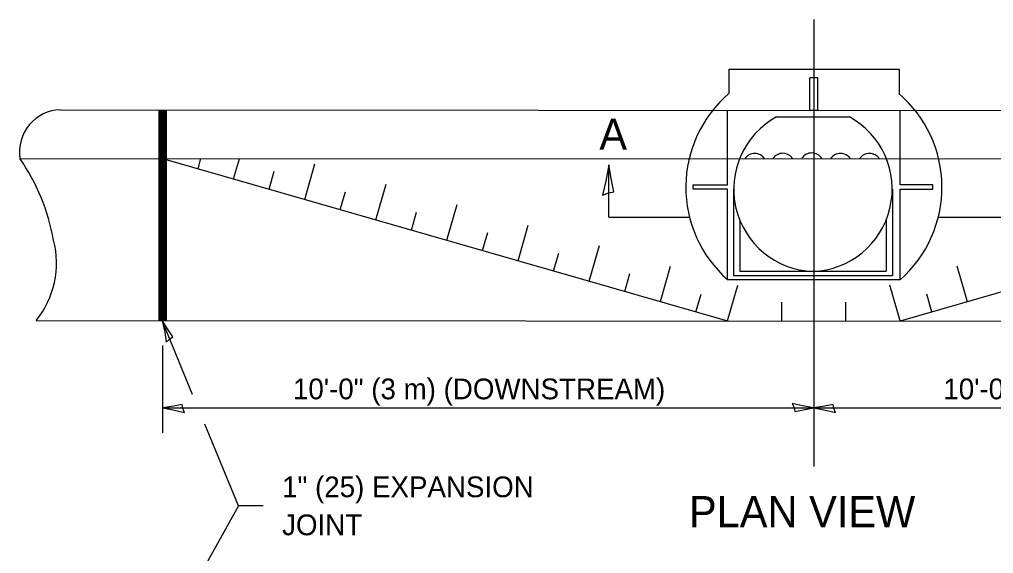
# Model space of a CAD drawing. Extents: x 99512 to 100192, y 99869 to 100309.
# Drawn here: x 99966.8 to 100079.6, y 100025.9 to 100087.7 of the extents above; entities that cross this region are included whole.
import ezdxf

# ---------------------------------------------------------------- set-up
doc = ezdxf.new("R2010")
doc.units = 0
for name, color, linetype in [('Alignment_EX_50 Centerline', 7, 'Continuous'), ('Design_PR_Back of Gutter or Curb line', 7, 'Continuous'), ('Design_PR_Roadway Dimensions', 7, 'Continuous'), ('Design_PR_Roadway Notes', 7, 'Continuous'), ('Level 43', 7, 'Continuous'), ('Level 52', 7, 'Continuous'), ('Level 53', 7, 'Continuous'), ('Level 54', 7, 'Continuous'), ('Stage_Construction Traffic Control', 7, 'Continuous')]:
    doc.layers.add(name, color=color, linetype=linetype)

msp = doc.modelspace()

# ---------------------------------------------------------------- linework, layer by layer
at = {"layer": 'Alignment_EX_50 Centerline'}
msp.add_line((100058.8, 100087.72), (100058.8, 100036.02), dxfattribs=at)
at = {"layer": 'Design_PR_Back of Gutter or Curb line'}
for p, q in [((99971.54, 100077.28), (100146.07, 100077.17)), ((99966.85, 100071.66), (100150.76, 100071.54)), ((99968.71, 100052.89), (100148.9, 100052.78))]:
    msp.add_line(p, q, dxfattribs=at)
for centre, radius, start, end in [((99971.69, 100072.39), 4.9, 91.7719, 188.534), ((99947.1, 100057.99), 24.01, 10.0808, 34.6919), ((99960.67, 100059.53), 10.42, 320.4945, 14.83)]:
    msp.add_arc(centre, radius, start, end, dxfattribs=at)
at = {"layer": 'Design_PR_Roadway Notes'}
for p, q in [((100035.06, 100064.87), (100035.06, 100070.89)), ((100035.06, 100064.87), (100044.33, 100064.87)), ((100073.24, 100064.87), (100081.42, 100064.87)), ((99986.85, 100044.33), (99983.32, 100052.89)), ((99992.16, 100031.45), (99988.26, 100040.92)), ((99992.16, 100031.45), (99982.28, 100013.72)), ((99995, 100031.45), (99992.16, 100031.45))]:
    msp.add_line(p, q, dxfattribs=at)
for points in [[(100034.32, 100067.4), (100035, 100067.68), (100035.64, 100067.79), (100035.36, 100069.14), (100035.06, 100070.89), (100034.72, 100069.03)], [(99983.79, 100050.38), (99984.16, 100050.75), (99984.55, 100050.99), (99984, 100051.81), (99983.32, 100052.89), (99983.61, 100051.56)]]:
    msp.add_lwpolyline(points, close=True, dxfattribs=at)
at = {"layer": 'Level 43'}
for p, q in [((99983.35, 100050), (99983.35, 100039.89)), ((99983.4, 100042.78), (100058.8, 100042.78)), ((100058.8, 100042.78), (100134.26, 100042.78))]:
    msp.add_line(p, q, dxfattribs=at)
for points in [[(99985.9, 100042.25), (99985.7, 100042.73), (99985.62, 100043.19), (99984.65, 100042.99), (99983.4, 100042.78), (99984.73, 100042.53)], [(100056.3, 100043.3), (100056.51, 100042.82), (100056.59, 100042.36), (100057.55, 100042.56), (100058.8, 100042.78), (100057.47, 100043.02)], [(100061.3, 100042.25), (100061.1, 100042.73), (100061.02, 100043.19), (100060.05, 100042.99), (100058.8, 100042.78), (100060.14, 100042.53)]]:
    msp.add_lwpolyline(points, close=True, dxfattribs=at)
at = {"layer": 'Level 52'}
for p, q in [((100048.95, 100081.96), (100068.66, 100081.96)), ((100048.95, 100081.96), (100048.95, 100079.15)), ((100058.8, 100081.96), (100058.8, 100080.98)), ((100068.66, 100081.96), (100068.66, 100079.15)), ((100059.27, 100080.97), (100058.33, 100080.97)), ((100058.33, 100077.22), (100058.33, 100080.97)), ((100059.27, 100077.22), (100059.27, 100080.97)), ((100048.8, 100068.58), (100048.8, 100077.22)), ((100054.47, 100076.46), (100062.91, 100076.46)), ((100058.33, 100077.22), (100058.8, 100077.22)), ((100058.8, 100077.22), (100059.27, 100077.22)), ((100068.81, 100068.58), (100068.81, 100077.2)), ((100044.82, 100068.11), (100044.82, 100068.58)), ((100044.82, 100068.58), (100048.8, 100068.58)), ((100072.58, 100068.58), (100068.81, 100068.58)), ((100072.58, 100068.11), (100072.58, 100068.58)), ((100048.8, 100068.11), (100044.82, 100068.11)), ((100048.8, 100057.64), (100048.8, 100068.11)), ((100049.51, 100068.11), (100049.51, 100058.1)), ((100067.89, 100068.11), (100067.89, 100058.1)), ((100068.81, 100057.64), (100068.81, 100068.11)), ((100068.81, 100068.11), (100072.58, 100068.11)), ((100050.23, 100064.49), (100050.23, 100058.59)), ((100067.18, 100064.53), (100067.18, 100058.59)), ((100050.23, 100058.59), (100067.18, 100058.59)), ((100048.8, 100057.64), (100068.81, 100057.64)), ((100048.8, 100057.64), (100048.8, 100057.64)), ((100049.51, 100058.1), (100067.89, 100058.1)), ((100068.81, 100057.63), (100068.81, 100057.63))]:
    msp.add_line(p, q, dxfattribs=at)
for centre, radius, start, end in [((100058.22, 100068.32), 14.25, 130.5592, 228.5914), ((100059.39, 100068.32), 14.25, 311.4086, 49.4408), ((100059.05, 100068.1), 9.53, 118.6798, 267.9043), ((100058.34, 100068.1), 9.53, 272.1412, 61.3202), ((100051.95, 100070.81), 1.41, 33.9355, 144.9585), ((100055.2, 100070.83), 1.41, 33.9355, 144.9585), ((100058.55, 100070.87), 1.41, 33.9355, 144.9585), ((100061.89, 100070.81), 1.41, 33.9355, 144.9585), ((100065.24, 100070.81), 1.41, 33.9355, 144.9585)]:
    msp.add_arc(centre, radius, start, end, dxfattribs=at)
at = {"layer": 'Level 53'}
for p, q in [((99983.35, 100071.64), (100048.8, 100052.84)), ((99987.47, 100070.46), (99987.81, 100071.64)), ((99991.59, 100069.28), (99992.26, 100071.62)), ((99999.83, 100066.91), (100001.01, 100071.03)), ((100134.26, 100071.63), (100068.81, 100052.83)), ((100133.97, 100071.55), (100068.81, 100052.83)), ((99995.71, 100068.1), (99996.3, 100070.16)), ((100008.06, 100064.54), (100009.25, 100068.66)), ((100003.95, 100065.73), (100004.54, 100067.79)), ((100016.3, 100062.18), (100017.48, 100066.3)), ((100012.18, 100063.36), (100012.78, 100065.42)), ((100024.54, 100059.81), (100025.72, 100063.93)), ((100020.42, 100061), (100021.02, 100063.06)), ((100028.66, 100058.63), (100029.25, 100060.69)), ((100032.78, 100057.44), (100033.96, 100061.56)), ((100036.9, 100056.27), (100037.49, 100058.33)), ((100041.02, 100055.08), (100042.2, 100059.19)), ((100076.59, 100055.06), (100075.41, 100059.18)), ((100048.81, 100052.87), (100050, 100056.99)), ((100068.79, 100052.86), (100067.61, 100056.98)), ((100045.14, 100053.9), (100045.73, 100055.96)), ((100055.08, 100052.87), (100055.08, 100055.01)), ((100062.52, 100052.86), (100062.52, 100055)), ((100072.47, 100053.89), (100071.88, 100055.95))]:
    msp.add_line(p, q, dxfattribs=at)
at = {"layer": 'Level 54'}
msp.add_line((99983.35, 100071.64), (100048.8, 100052.84), dxfattribs=at)
at = {"layer": 'Stage_Construction Traffic Control'}
for p, q in [((99982.92, 100077.28), (99982.92, 100052.92)), ((99982.94, 100077.28), (99982.94, 100052.92)), ((99982.95, 100077.28), (99982.95, 100052.92)), ((99982.97, 100077.28), (99982.97, 100052.92)), ((99982.99, 100077.28), (99982.99, 100052.92)), ((99983.01, 100077.28), (99983.01, 100052.92)), ((99983.02, 100077.28), (99983.02, 100052.92)), ((99983.04, 100077.28), (99983.04, 100052.92)), ((99983.06, 100077.28), (99983.06, 100052.92)), ((99983.07, 100077.28), (99983.07, 100052.92)), ((99983.09, 100077.28), (99983.09, 100052.92)), ((99983.11, 100077.28), (99983.11, 100052.92)), ((99983.13, 100077.28), (99983.13, 100052.92)), ((99983.14, 100077.28), (99983.14, 100052.92)), ((99983.16, 100077.28), (99983.16, 100052.92)), ((99983.18, 100077.28), (99983.18, 100052.92)), ((99983.19, 100077.28), (99983.19, 100052.92)), ((99983.21, 100077.28), (99983.21, 100052.92)), ((99983.23, 100077.28), (99983.23, 100052.92)), ((99983.25, 100077.28), (99983.25, 100052.92)), ((99983.26, 100077.28), (99983.26, 100052.92)), ((99983.28, 100077.28), (99983.28, 100052.92)), ((99983.3, 100077.28), (99983.3, 100052.92)), ((99983.31, 100077.28), (99983.31, 100052.92)), ((99983.33, 100077.28), (99983.33, 100052.92)), ((99983.35, 100077.28), (99983.35, 100052.92)), ((99983.37, 100077.28), (99983.37, 100052.92)), ((99983.38, 100077.28), (99983.38, 100052.92)), ((99983.4, 100077.28), (99983.4, 100052.92)), ((99983.42, 100077.28), (99983.42, 100052.92)), ((99983.43, 100077.28), (99983.43, 100052.92)), ((99983.45, 100077.28), (99983.45, 100052.92)), ((99983.47, 100077.28), (99983.47, 100052.92)), ((99983.49, 100077.28), (99983.49, 100052.92)), ((99983.5, 100077.28), (99983.5, 100052.92)), ((99983.52, 100077.28), (99983.52, 100052.92)), ((99983.54, 100077.28), (99983.54, 100052.92)), ((99983.55, 100077.28), (99983.55, 100052.92)), ((99983.57, 100077.28), (99983.57, 100052.92)), ((99983.59, 100077.28), (99983.59, 100052.92)), ((99983.61, 100077.28), (99983.61, 100052.92)), ((99983.62, 100077.28), (99983.62, 100052.92)), ((99983.64, 100077.28), (99983.64, 100052.92)), ((99983.66, 100077.28), (99983.66, 100052.92)), ((99983.67, 100077.28), (99983.67, 100052.92)), ((99983.69, 100077.28), (99983.69, 100052.92)), ((99983.71, 100077.28), (99983.71, 100052.92)), ((99983.73, 100077.28), (99983.73, 100052.92)), ((99983.74, 100077.28), (99983.74, 100052.92)), ((99983.76, 100077.28), (99983.76, 100052.92)), ((99983.78, 100077.28), (99983.78, 100052.92))]:
    msp.add_line(p, q, dxfattribs=at)

# ---------------------------------------------------------------- texts
at = {"layer": 'Design_PR_Roadway Dimensions'}
for s, p in [('10\'-0" (3 m) (DOWNSTREAM)', (99998.47, 100043.78)), ('10\'-0" (3 m) (UPSTREAM)', (100073.8, 100043.78))]:
    msp.add_text(s, height=2.4, dxfattribs=at).set_placement(p)
at = {"layer": 'Design_PR_Roadway Notes'}
for s, height, p in [('A', 3.6, (100033.95, 100072.66)), ('1" (25) EXPANSION', 2.4, (99997.21, 100032.45)), ('PLAN VIEW', 3.6, (100044.33, 100028.98)), ('JOINT', 2.4, (99997.21, 100028.05))]:
    msp.add_text(s, height=height, dxfattribs=at).set_placement(p)

doc.saveas('drawing.dxf')
